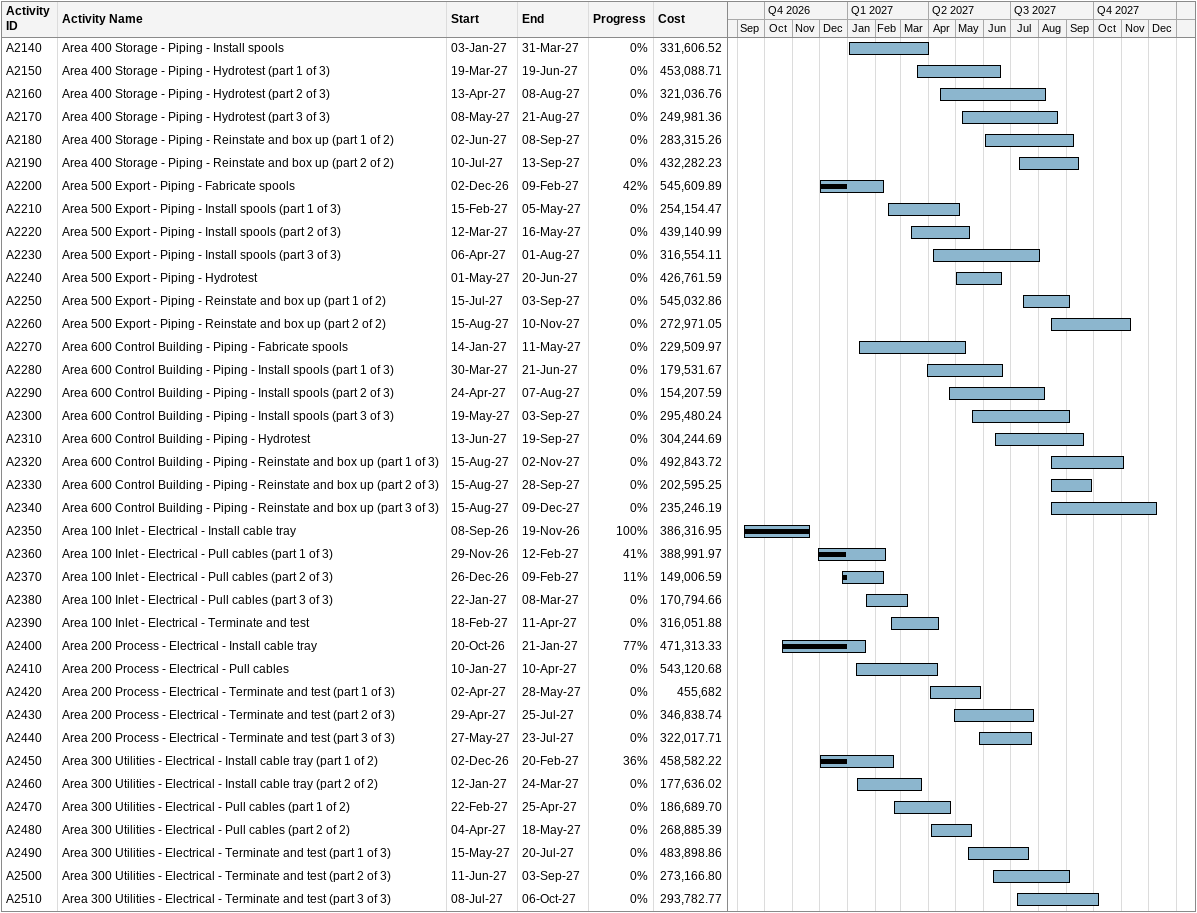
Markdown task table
| ID | Task | Start | Finish | % complete | Cost |
|---|---|---|---|---|---|
| A2140 | Area 400 Storage - Piping - Install spools | 2027-01-03 | 2027-03-31 | 0 | 331606.52 |
| A2150 | Area 400 Storage - Piping - Hydrotest (part 1 of 3) | 2027-03-19 | 2027-06-19 | 0 | 453088.71 |
| A2160 | Area 400 Storage - Piping - Hydrotest (part 2 of 3) | 2027-04-13 | 2027-08-08 | 0 | 321036.76 |
| A2170 | Area 400 Storage - Piping - Hydrotest (part 3 of 3) | 2027-05-08 | 2027-08-21 | 0 | 249981.36 |
| A2180 | Area 400 Storage - Piping - Reinstate and box up (part 1 of 2) | 2027-06-02 | 2027-09-08 | 0 | 283315.26 |
| A2190 | Area 400 Storage - Piping - Reinstate and box up (part 2 of 2) | 2027-07-10 | 2027-09-13 | 0 | 432282.23 |
| A2200 | Area 500 Export - Piping - Fabricate spools | 2026-12-02 | 2027-02-09 | 42 | 545609.89 |
| A2210 | Area 500 Export - Piping - Install spools (part 1 of 3) | 2027-02-15 | 2027-05-05 | 0 | 254154.47 |
| A2220 | Area 500 Export - Piping - Install spools (part 2 of 3) | 2027-03-12 | 2027-05-16 | 0 | 439140.99 |
| A2230 | Area 500 Export - Piping - Install spools (part 3 of 3) | 2027-04-06 | 2027-08-01 | 0 | 316554.11 |
| A2240 | Area 500 Export - Piping - Hydrotest | 2027-05-01 | 2027-06-20 | 0 | 426761.59 |
| A2250 | Area 500 Export - Piping - Reinstate and box up (part 1 of 2) | 2027-07-15 | 2027-09-03 | 0 | 545032.86 |
| A2260 | Area 500 Export - Piping - Reinstate and box up (part 2 of 2) | 2027-08-15 | 2027-11-10 | 0 | 272971.05 |
| A2270 | Area 600 Control Building - Piping - Fabricate spools | 2027-01-14 | 2027-05-11 | 0 | 229509.97 |
| A2280 | Area 600 Control Building - Piping - Install spools (part 1 of 3) | 2027-03-30 | 2027-06-21 | 0 | 179531.67 |
| A2290 | Area 600 Control Building - Piping - Install spools (part 2 of 3) | 2027-04-24 | 2027-08-07 | 0 | 154207.59 |
| A2300 | Area 600 Control Building - Piping - Install spools (part 3 of 3) | 2027-05-19 | 2027-09-03 | 0 | 295480.24 |
| A2310 | Area 600 Control Building - Piping - Hydrotest | 2027-06-13 | 2027-09-19 | 0 | 304244.69 |
| A2320 | Area 600 Control Building - Piping - Reinstate and box up (part 1 of 3) | 2027-08-15 | 2027-11-02 | 0 | 492843.72 |
| A2330 | Area 600 Control Building - Piping - Reinstate and box up (part 2 of 3) | 2027-08-15 | 2027-09-28 | 0 | 202595.25 |
| A2340 | Area 600 Control Building - Piping - Reinstate and box up (part 3 of 3) | 2027-08-15 | 2027-12-09 | 0 | 235246.19 |
| A2350 | Area 100 Inlet - Electrical - Install cable tray | 2026-09-08 | 2026-11-19 | 100 | 386316.95 |
| A2360 | Area 100 Inlet - Electrical - Pull cables (part 1 of 3) | 2026-11-29 | 2027-02-12 | 41 | 388991.97 |
| A2370 | Area 100 Inlet - Electrical - Pull cables (part 2 of 3) | 2026-12-26 | 2027-02-09 | 11 | 149006.59 |
| A2380 | Area 100 Inlet - Electrical - Pull cables (part 3 of 3) | 2027-01-22 | 2027-03-08 | 0 | 170794.66 |
| A2390 | Area 100 Inlet - Electrical - Terminate and test | 2027-02-18 | 2027-04-11 | 0 | 316051.88 |
| A2400 | Area 200 Process - Electrical - Install cable tray | 2026-10-20 | 2027-01-21 | 77 | 471313.33 |
| A2410 | Area 200 Process - Electrical - Pull cables | 2027-01-10 | 2027-04-10 | 0 | 543120.68 |
| A2420 | Area 200 Process - Electrical - Terminate and test (part 1 of 3) | 2027-04-02 | 2027-05-28 | 0 | 455682 |
| A2430 | Area 200 Process - Electrical - Terminate and test (part 2 of 3) | 2027-04-29 | 2027-07-25 | 0 | 346838.74 |
| A2440 | Area 200 Process - Electrical - Terminate and test (part 3 of 3) | 2027-05-27 | 2027-07-23 | 0 | 322017.71 |
| A2450 | Area 300 Utilities - Electrical - Install cable tray (part 1 of 2) | 2026-12-02 | 2027-02-20 | 36 | 458582.22 |
| A2460 | Area 300 Utilities - Electrical - Install cable tray (part 2 of 2) | 2027-01-12 | 2027-03-24 | 0 | 177636.02 |
| A2470 | Area 300 Utilities - Electrical - Pull cables (part 1 of 2) | 2027-02-22 | 2027-04-25 | 0 | 186689.70 |
| A2480 | Area 300 Utilities - Electrical - Pull cables (part 2 of 2) | 2027-04-04 | 2027-05-18 | 0 | 268885.39 |
| A2490 | Area 300 Utilities - Electrical - Terminate and test (part 1 of 3) | 2027-05-15 | 2027-07-20 | 0 | 483898.86 |
| A2500 | Area 300 Utilities - Electrical - Terminate and test (part 2 of 3) | 2027-06-11 | 2027-09-03 | 0 | 273166.80 |
| A2510 | Area 300 Utilities - Electrical - Terminate and test (part 3 of 3) | 2027-07-08 | 2027-10-06 | 0 | 293782.77 |
